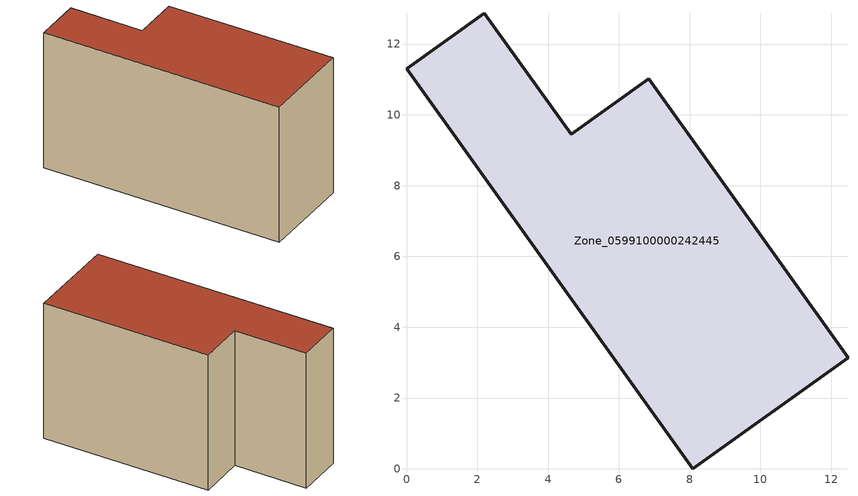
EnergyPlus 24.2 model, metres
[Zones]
Zone_0599100000242445
 floor ground (C_G): 8.08,0 0,11.3 2.2,12.87 4.65,9.45 6.84,11.02 12.47,3.14 z0
 wall outside (C_F): 4.65,9.45 2.2,12.87 0,11.3 8.08,0 12.47,3.14 6.84,11.02 4.65,9.45 z0:8.12
 roof outside (C_R): 12.47,3.14 6.84,11.02 4.65,9.45 2.2,12.87 0,11.3 8.08,0 z8.12
[BUILDING]
Pand.0599100000242445: North Axis=0; Terrain=City; Loads Convergence Tolerance Value=0.04; Temperature Convergence Tolerance Value=0.4; Solar Distribution=FullExterior; Maximum Number of Warmup Days=25; Minimum Number of Warmup Days=1
[Site:Location]
Rotterdam.The.Hague.AP_ZH_NLD Design_Conditions: Latitude=51.96; Longitude=4.45; Time Zone=1; Elevation=-4.5
[SITE:GROUNDTEMPERATURE:BUILDINGSURFACE]
18, 18, 18, 18, 18, 18, 18, 18, 18, 18, 18, 18
[MATERIAL] Thermal Absorptance=0.9; Solar Absorptance=0.7; Visible Absorptance=0.7
Name | Roughness | Thickness | Conductivity | Density | Specific Heat
G.TI.1975-1991 | MediumSmooth | 0.15 | 0.288461 | 540 | 1210
F.TI.1975-1991 | Rough | 0.3 | 0.230769 | 1920 | 840
R.TI.1975-1991 | MediumRough | 0.2 | 0.153846 | 1500 | 1000
[CONSTRUCTION]
C_G: G.TI.1975-1991
C_F: F.TI.1975-1991
C_R: R.TI.1975-1991
[ZONE]
Zone_0599100000242445: Type=1; Multiplier=1; Ceiling Height=Autocalculate; Volume=Autocalculate; Floor Area=autocalculate; Part of Total Floor Area=Yes
[ZONEINFILTRATION:DESIGNFLOWRATE]
Infil_Zone_0599100000242445: Zone or ZoneList or Space or SpaceList=Zone_0599100000242445; Schedule=AlwaysOn; Design Flow Rate Calculation Method=Flow/Area; Flow Rate per Floor Area=0.003; Constant Term Coefficient=1; Temperature Term Coefficient=0; Velocity Term Coefficient=0; Velocity Squared Term Coefficient=0
[HVACTEMPLATE:ZONE:IDEALLOADSAIRSYSTEM]
Zone_0599100000242445: Maximum Heating Supply Air Temperature=50; Minimum Cooling Supply Air Temperature=13; Maximum Heating Supply Air Humidity Ratio=0.0156; Minimum Cooling Supply Air Humidity Ratio=0.0077; Heating Limit=NoLimit; Cooling Limit=NoLimit; Dehumidification Control Type=ConstantSensibleHeatRatio; Cooling Sensible Heat Ratio=0.7; Dehumidification Setpoint=60; Humidification Control Type=None; Humidification Setpoint=30; Outdoor Air Method=None; Outdoor Air Flow Rate per Person=0.00944; Outdoor Air Flow Rate per Zone Floor Area=0; Outdoor Air Flow Rate per Zone=0; Demand Controlled Ventilation Type=None; Outdoor Air Economizer Type=NoEconomizer; Heat Recovery Type=None; Sensible Heat Recovery Effectiveness=0.7; Latent Heat Recovery Effectiveness=0.65
[ZONECONTROL:THERMOSTAT]
ThermostatControl_Zone_0599100000242445: Zone or ZoneList=Zone_0599100000242445; Control Type Schedule=DualSetpointControlType; Control 1=Thermostat_Zone_0599100000242445; Temperature Difference Between Cutout And Setpoint=0
[THERMOSTATSETPOINT:DUALSETPOINT]
Thermostat_Zone_0599100000242445: Heating Setpoint Temperature Schedule=HeatingSetpoint_Zone_0599100000242445; Cooling Setpoint Temperature Schedule=CoolingSetpoint_Zone_0599100000242445
[SCHEDULE:COMPACT]
HeatingSetpoint_Zone_0599100000242445: Through: 12/31, For: AllDays, Until: 24:00, 21
CoolingSetpoint_Zone_0599100000242445: Through: 12/31, For: AllDays, Until: 24:00, 24
DualSetpointControlType: Through: 12/31, For: AllDays, Until: 24:00, 4
AlwaysOn: Through: 12/31, For: AllDays, Until: 24:00, 1
